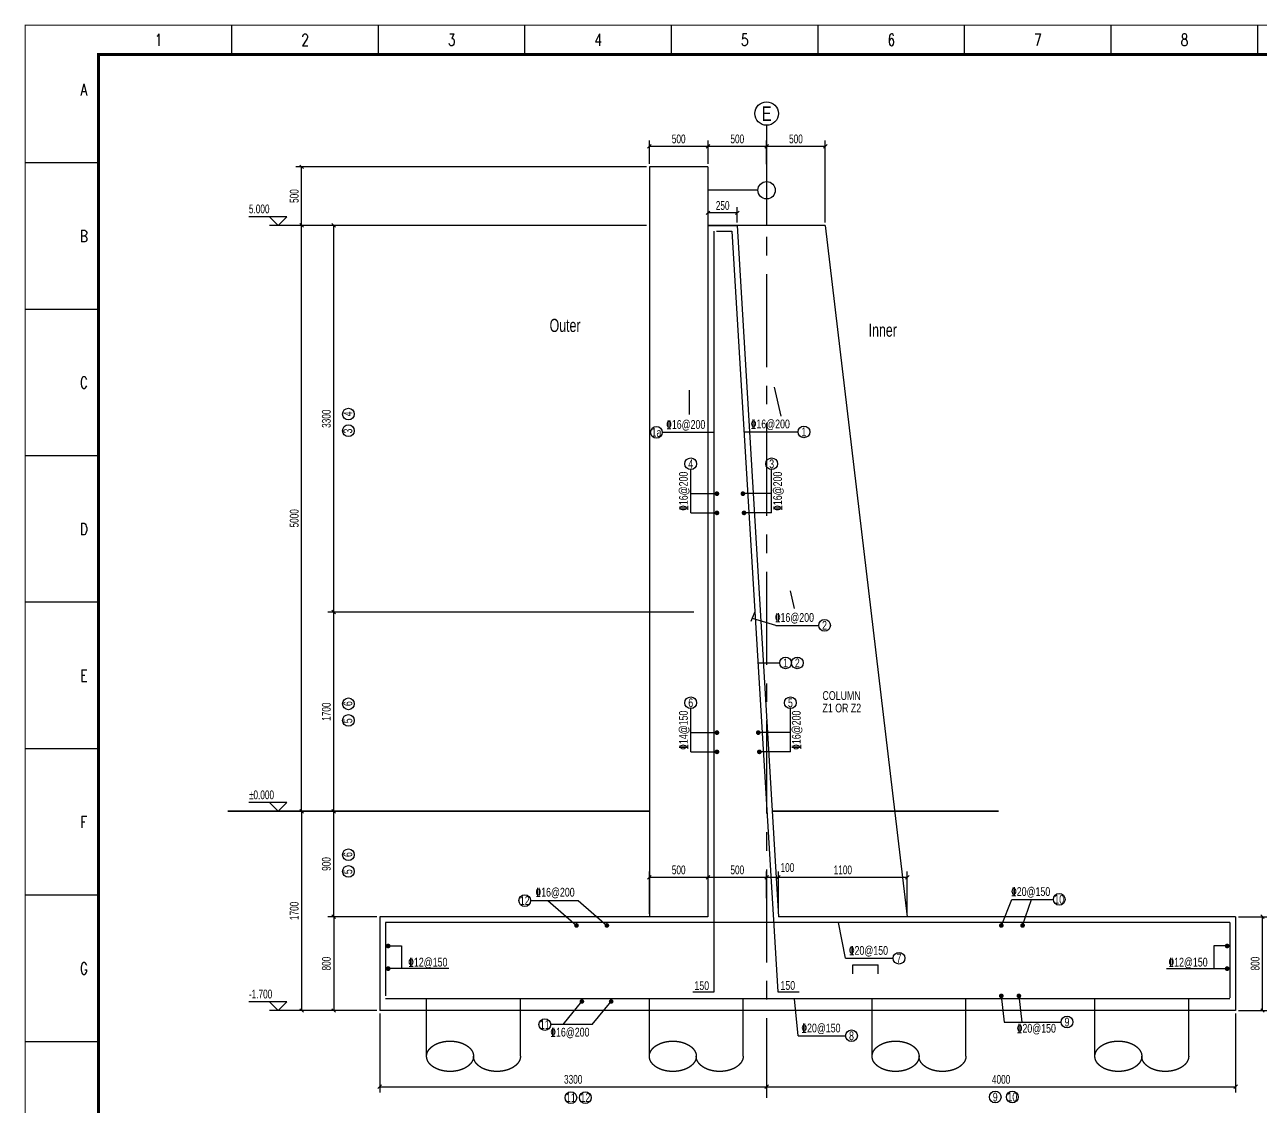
# Model space of a CAD drawing. Header units: millimetres. Extents: x -15901 to 146244, y -607033 to -56344.
# Drawn here: x -12722 to 29432, y -316248 to -279327 of the extents above; entities that cross this region are included whole.
import ezdxf
from ezdxf.enums import TextEntityAlignment as Align

# ---------------------------------------------------------------- set-up
doc = ezdxf.new("R2010")
doc.units = ezdxf.units.MM
doc.header["$LTSCALE"] = 2000
doc.linetypes.add('CENTER', pattern=[50.8, 31.75, -6.35, 6.35, -6.35])
doc.linetypes.add('HIDDEN', pattern=[9.525, 6.35, -3.175])
for name, color, linetype in [('6', 1, 'Continuous'), ('S_01', 3, 'Continuous'), ('S_01_OUTL', 3, 'Continuous'), ('S_02_AXIS', 171, 'CENTER'), ('S_03_HIDD', 4, 'HIDDEN'), ('S_04', 2, 'Continuous'), ('S_04_TEXT', 2, 'Continuous'), ('S_05_DIMS', 7, 'Continuous'), ('S_06_RBAR', 1, 'Continuous'), ('S_07_LSHOW', 6, 'Continuous'), ('TEXT', 3, 'Continuous'), ('TK', 1, 'Continuous')]:
    doc.layers.add(name, color=color, linetype=linetype)
doc.styles.add('FS', font='kstxt.shx', dxfattribs={"width": 0.8, "height": 250, "bigfont": 'kshz.shx'})
doc.styles.add('KS', font='kstxt.shx', dxfattribs={"width": 0.7, "height": 300, "bigfont": 'kshz.shx'})
doc.styles.add('TK-HZ', font='txt.shx', dxfattribs={"width": 0.8, "bigfont": 'hztxt.shx'})
doc.dimstyles.new('KSDIM0.25', dxfattribs={"dimtxt": 300, "dimasz": 120, "dimexe": 200, "dimexo": 100, "dimgap": 100, "dimtad": 1, "dimdec": 0, "dimlfac": 0.25, "dimzin": 14, "dimdsep": 46, "dimtxsty": 'KS', "dimblk": 'ARCHTICK', "dimblk1": 'OBLIQUE', "dimblk2": 'OBLIQUE', "dimsah": 1, "dimcen": -900, "dimclrd": 7, "dimclre": 7, "dimclrt": 2, "dimazin": 3, "dimtfac": 1, "dimtdec": 0, "dimtix": 1, "dimtmove": 2, "dimatfit": 2, "dimfxl": 1, "dimtolj": 1, "dimtzin": 14, "dimlwd": -3, "dimarcsym": 0})

# ---------------------------------------------------------------- blocks, each defined once
blk = doc.blocks.new('_OBLIQUE')
at = {"color": 1}
blk.add_line((-0.5, -0.5), (0.5, 0.5), dxfattribs=at)
blk = doc.blocks.new('*D120')
at = {"layer": 'Defpoints', "color": 0}
for p in [(10590, -283478), (8590, -284177), (10590, -284177)]:
    blk.add_point(p, dxfattribs=at)
at = {"layer": 'S_05_DIMS', "color": 7, "lineweight": -2}
for p, q in [((8590, -284077), (8590, -283278)), ((10590, -284077), (10590, -283278))]:
    blk.add_line(p, q, dxfattribs=at)
at = {"layer": 'S_05_DIMS', "color": 7, "lineweight": -3}
blk.add_line((8590, -283478), (10590, -283478), dxfattribs=at)
at = {"layer": 'S_05_DIMS', "color": 7, "linetype": 'ByBlock', "lineweight": -3, "xscale": 120, "yscale": 120, "zscale": 120, "rotation": 180}
blk.add_blockref('_OBLIQUE', (8590, -283478), dxfattribs=at)
at = {"layer": 'S_05_DIMS', "color": 7, "linetype": 'ByBlock', "lineweight": -3, "xscale": 120, "yscale": 120, "zscale": 120}
blk.add_blockref('_OBLIQUE', (10590, -283478), dxfattribs=at)
at = {"layer": 'S_05_DIMS', "color": 2, "insert": (9590, -283228), "char_height": 300, "attachment_point": 5, "style": 'KS'}
blk.add_mtext('\\A1;500', dxfattribs=at)
blk = doc.blocks.new('_ArchTick')
at = {"color": 0, "linetype": 'ByBlock', "const_width": 0.15}
blk.add_lwpolyline([(-0.5, -0.5), (0.5, 0.5)], dxfattribs=at)
blk = doc.blocks.new('*D121')
at = {"layer": 'Defpoints', "color": 0}
for p in [(12590, -283478), (10590, -284177), (12590, -284184)]:
    blk.add_point(p, dxfattribs=at)
at = {"layer": 'S_05_DIMS', "color": 7, "lineweight": -2}
for p, q in [((10590, -284077), (10590, -283278)), ((12590, -284084), (12590, -283278))]:
    blk.add_line(p, q, dxfattribs=at)
at = {"layer": 'S_05_DIMS', "color": 7, "lineweight": -3}
blk.add_line((10590, -283478), (12590, -283478), dxfattribs=at)
at = {"layer": 'S_05_DIMS', "color": 7, "linetype": 'ByBlock', "lineweight": -3, "xscale": 120, "yscale": 120, "zscale": 120, "rotation": 180}
blk.add_blockref('_OBLIQUE', (10590, -283478), dxfattribs=at)
at = {"layer": 'S_05_DIMS', "color": 7, "linetype": 'ByBlock', "lineweight": -3, "xscale": 120, "yscale": 120, "zscale": 120}
blk.add_blockref('_OBLIQUE', (12590, -283478), dxfattribs=at)
at = {"layer": 'S_05_DIMS', "color": 2, "insert": (11590, -283228), "char_height": 300, "attachment_point": 5, "style": 'KS'}
blk.add_mtext('\\A1;500', dxfattribs=at)
blk = doc.blocks.new('*D122')
at = {"layer": 'Defpoints', "color": 0}
for p in [(14590, -283478), (12590, -284184), (14590, -286177)]:
    blk.add_point(p, dxfattribs=at)
at = {"layer": 'S_05_DIMS', "color": 7, "lineweight": -2}
for p, q in [((12590, -284084), (12590, -283278)), ((14590, -286077), (14590, -283278))]:
    blk.add_line(p, q, dxfattribs=at)
at = {"layer": 'S_05_DIMS', "color": 7, "lineweight": -3}
blk.add_line((12590, -283478), (14590, -283478), dxfattribs=at)
at = {"layer": 'S_05_DIMS', "color": 7, "linetype": 'ByBlock', "lineweight": -3, "xscale": 120, "yscale": 120, "zscale": 120, "rotation": 180}
blk.add_blockref('_OBLIQUE', (12590, -283478), dxfattribs=at)
at = {"layer": 'S_05_DIMS', "color": 7, "linetype": 'ByBlock', "lineweight": -3, "xscale": 120, "yscale": 120, "zscale": 120}
blk.add_blockref('_OBLIQUE', (14590, -283478), dxfattribs=at)
at = {"layer": 'S_05_DIMS', "color": 2, "insert": (13590, -283228), "char_height": 300, "attachment_point": 5, "style": 'KS'}
blk.add_mtext('\\A1;500', dxfattribs=at)
blk = doc.blocks.new('*D123')
at = {"layer": 'Defpoints', "color": 0}
for p in [(-3276, -286177), (8590, -286177), (4409, -306177)]:
    blk.add_point(p, dxfattribs=at)
at = {"layer": 'S_05_DIMS', "color": 7, "lineweight": -2}
for p, q in [((8490, -286177), (-3476, -286177)), ((4309, -306177), (-3476, -306177))]:
    blk.add_line(p, q, dxfattribs=at)
at = {"layer": 'S_05_DIMS', "color": 7, "lineweight": -3}
blk.add_line((-3276, -306177), (-3276, -286177), dxfattribs=at)
at = {"layer": 'S_05_DIMS', "color": 7, "linetype": 'ByBlock', "lineweight": -3, "xscale": 120, "yscale": 120, "zscale": 120}
for p, rotation in [((-3276, -286177), 90), ((-3276, -306177), 270)]:
    blk.add_blockref('_OBLIQUE', p, dxfattribs=dict(at, rotation=rotation))
at = {"layer": 'S_05_DIMS', "color": 2, "insert": (-3526, -296177), "char_height": 300, "attachment_point": 5, "rotation": 90, "style": 'KS'}
blk.add_mtext('\\A1;5000', dxfattribs=at)
blk = doc.blocks.new('*D124')
at = {"layer": 'Defpoints', "color": 0}
for p in [(-3276, -284177), (8590, -284177), (8590, -286177)]:
    blk.add_point(p, dxfattribs=at)
at = {"layer": 'S_05_DIMS', "color": 7, "lineweight": -2}
for p, q in [((8490, -284177), (-3476, -284177)), ((8490, -286177), (-3476, -286177))]:
    blk.add_line(p, q, dxfattribs=at)
at = {"layer": 'S_05_DIMS', "color": 7, "lineweight": -3}
blk.add_line((-3276, -286177), (-3276, -284177), dxfattribs=at)
at = {"layer": 'S_05_DIMS', "color": 7, "linetype": 'ByBlock', "lineweight": -3, "xscale": 120, "yscale": 120, "zscale": 120}
for p, rotation in [((-3276, -284177), 90), ((-3276, -286177), 270)]:
    blk.add_blockref('_OBLIQUE', p, dxfattribs=dict(at, rotation=rotation))
at = {"layer": 'S_05_DIMS', "color": 2, "insert": (-3526, -285177), "char_height": 300, "attachment_point": 5, "rotation": 90, "style": 'KS'}
blk.add_mtext('\\A1;500', dxfattribs=at)
blk = doc.blocks.new('*D125')
at = {"layer": 'Defpoints', "color": 0}
for p in [(4409, -306177), (-3276, -312977), (-610, -312977)]:
    blk.add_point(p, dxfattribs=at)
at = {"layer": 'S_05_DIMS', "color": 7, "lineweight": -2}
for p, q in [((4309, -306177), (-3476, -306177)), ((-710, -312977), (-3476, -312977))]:
    blk.add_line(p, q, dxfattribs=at)
at = {"layer": 'S_05_DIMS', "color": 7, "lineweight": -3}
blk.add_line((-3276, -306177), (-3276, -312977), dxfattribs=at)
at = {"layer": 'S_05_DIMS', "color": 7, "linetype": 'ByBlock', "lineweight": -3, "xscale": 120, "yscale": 120, "zscale": 120}
for p, rotation in [((-3276, -306177), 90), ((-3276, -312977), 270)]:
    blk.add_blockref('_OBLIQUE', p, dxfattribs=dict(at, rotation=rotation))
at = {"layer": 'S_05_DIMS', "color": 2, "insert": (-3526, -309577), "char_height": 300, "attachment_point": 5, "rotation": 90, "style": 'KS'}
blk.add_mtext('\\A1;1700', dxfattribs=at)
blk = doc.blocks.new('*D126')
at = {"layer": 'Defpoints', "color": 0}
for p in [(-610, -312977), (12590, -314805), (12590, -315580)]:
    blk.add_point(p, dxfattribs=at)
at = {"layer": 'S_05_DIMS', "color": 7, "lineweight": -2}
for p, q in [((-610, -313077), (-610, -315780)), ((12590, -314905), (12590, -315780))]:
    blk.add_line(p, q, dxfattribs=at)
at = {"layer": 'S_05_DIMS', "color": 7, "lineweight": -3}
blk.add_line((-610, -315580), (12590, -315580), dxfattribs=at)
at = {"layer": 'S_05_DIMS', "color": 7, "linetype": 'ByBlock', "lineweight": -3, "xscale": 120, "yscale": 120, "zscale": 120, "rotation": 180}
blk.add_blockref('_OBLIQUE', (-610, -315580), dxfattribs=at)
at = {"layer": 'S_05_DIMS', "color": 7, "linetype": 'ByBlock', "lineweight": -3, "xscale": 120, "yscale": 120, "zscale": 120}
blk.add_blockref('_OBLIQUE', (12590, -315580), dxfattribs=at)
at = {"layer": 'S_05_DIMS', "color": 2, "insert": (5990, -315330), "char_height": 300, "attachment_point": 5, "style": 'KS'}
blk.add_mtext('\\A1;3300', dxfattribs=at)
blk = doc.blocks.new('*D127')
at = {"layer": 'Defpoints', "color": 0}
for p in [(28590, -312977), (12590, -314805), (28590, -315580)]:
    blk.add_point(p, dxfattribs=at)
at = {"layer": 'S_05_DIMS', "color": 7, "lineweight": -2}
for p, q in [((28590, -313077), (28590, -315780)), ((12590, -314905), (12590, -315780))]:
    blk.add_line(p, q, dxfattribs=at)
at = {"layer": 'S_05_DIMS', "color": 7, "lineweight": -3}
blk.add_line((12590, -315580), (28590, -315580), dxfattribs=at)
at = {"layer": 'S_05_DIMS', "color": 7, "linetype": 'ByBlock', "lineweight": -3, "xscale": 120, "yscale": 120, "zscale": 120, "rotation": 180}
blk.add_blockref('_OBLIQUE', (12590, -315580), dxfattribs=at)
at = {"layer": 'S_05_DIMS', "color": 7, "linetype": 'ByBlock', "lineweight": -3, "xscale": 120, "yscale": 120, "zscale": 120}
blk.add_blockref('_OBLIQUE', (28590, -315580), dxfattribs=at)
at = {"layer": 'S_05_DIMS', "color": 2, "insert": (20590, -315330), "char_height": 300, "attachment_point": 5, "style": 'KS'}
blk.add_mtext('\\A1;4000', dxfattribs=at)
blk = doc.blocks.new('*D128')
at = {"layer": 'Defpoints', "color": 0}
for p in [(10590, -308430), (8590, -309777), (10590, -309777)]:
    blk.add_point(p, dxfattribs=at)
at = {"layer": 'S_05_DIMS', "color": 7, "lineweight": -2}
for p, q in [((8590, -309677), (8590, -308230)), ((10590, -309677), (10590, -308230))]:
    blk.add_line(p, q, dxfattribs=at)
at = {"layer": 'S_05_DIMS', "color": 7, "lineweight": -3}
blk.add_line((8590, -308430), (10590, -308430), dxfattribs=at)
at = {"layer": 'S_05_DIMS', "color": 7, "linetype": 'ByBlock', "lineweight": -3, "xscale": 120, "yscale": 120, "zscale": 120, "rotation": 180}
blk.add_blockref('_OBLIQUE', (8590, -308430), dxfattribs=at)
at = {"layer": 'S_05_DIMS', "color": 7, "linetype": 'ByBlock', "lineweight": -3, "xscale": 120, "yscale": 120, "zscale": 120}
blk.add_blockref('_OBLIQUE', (10590, -308430), dxfattribs=at)
at = {"layer": 'S_05_DIMS', "color": 2, "insert": (9590, -308180), "char_height": 300, "attachment_point": 5, "style": 'KS'}
blk.add_mtext('\\A1;500', dxfattribs=at)
blk = doc.blocks.new('*D129')
at = {"layer": 'Defpoints', "color": 0}
for p in [(12590, -308430), (12590, -309247), (10590, -309777)]:
    blk.add_point(p, dxfattribs=at)
at = {"layer": 'S_05_DIMS', "color": 7, "lineweight": -2}
for p, q in [((10590, -309677), (10590, -308230)), ((12590, -309147), (12590, -308230))]:
    blk.add_line(p, q, dxfattribs=at)
at = {"layer": 'S_05_DIMS', "color": 7, "lineweight": -3}
blk.add_line((10590, -308430), (12590, -308430), dxfattribs=at)
at = {"layer": 'S_05_DIMS', "color": 7, "linetype": 'ByBlock', "lineweight": -3, "xscale": 120, "yscale": 120, "zscale": 120, "rotation": 180}
blk.add_blockref('_OBLIQUE', (10590, -308430), dxfattribs=at)
at = {"layer": 'S_05_DIMS', "color": 7, "linetype": 'ByBlock', "lineweight": -3, "xscale": 120, "yscale": 120, "zscale": 120}
blk.add_blockref('_OBLIQUE', (12590, -308430), dxfattribs=at)
at = {"layer": 'S_05_DIMS', "color": 2, "insert": (11590, -308180), "char_height": 300, "attachment_point": 5, "style": 'KS'}
blk.add_mtext('\\A1;500', dxfattribs=at)
blk = doc.blocks.new('*D130')
at = {"layer": 'Defpoints', "color": 0}
for p in [(17390, -308430), (12990, -309777), (17390, -309777)]:
    blk.add_point(p, dxfattribs=at)
at = {"layer": 'S_05_DIMS', "color": 7, "lineweight": -2}
for p, q in [((12990, -309677), (12990, -308230)), ((17390, -309677), (17390, -308230))]:
    blk.add_line(p, q, dxfattribs=at)
at = {"layer": 'S_05_DIMS', "color": 7, "lineweight": -3}
blk.add_line((12990, -308430), (17390, -308430), dxfattribs=at)
at = {"layer": 'S_05_DIMS', "color": 7, "linetype": 'ByBlock', "lineweight": -3, "xscale": 120, "yscale": 120, "zscale": 120, "rotation": 180}
blk.add_blockref('_OBLIQUE', (12990, -308430), dxfattribs=at)
at = {"layer": 'S_05_DIMS', "color": 7, "linetype": 'ByBlock', "lineweight": -3, "xscale": 120, "yscale": 120, "zscale": 120}
blk.add_blockref('_OBLIQUE', (17390, -308430), dxfattribs=at)
at = {"layer": 'S_05_DIMS', "color": 2, "insert": (15190, -308180), "char_height": 300, "attachment_point": 5, "style": 'KS'}
blk.add_mtext('\\A1;1100', dxfattribs=at)
blk = doc.blocks.new('*D131')
at = {"layer": 'Defpoints', "color": 0}
for p in [(28590, -309777), (29508, -309777), (28590, -312977)]:
    blk.add_point(p, dxfattribs=at)
at = {"layer": 'S_05_DIMS', "color": 7, "lineweight": -2}
for p, q in [((28690, -309777), (29708, -309777)), ((28690, -312977), (29708, -312977))]:
    blk.add_line(p, q, dxfattribs=at)
at = {"layer": 'S_05_DIMS', "color": 7, "lineweight": -3}
blk.add_line((29508, -312977), (29508, -309777), dxfattribs=at)
at = {"layer": 'S_05_DIMS', "color": 7, "linetype": 'ByBlock', "lineweight": -3, "xscale": 120, "yscale": 120, "zscale": 120}
for p, rotation in [((29508, -309777), 90), ((29508, -312977), 270)]:
    blk.add_blockref('_OBLIQUE', p, dxfattribs=dict(at, rotation=rotation))
at = {"layer": 'S_05_DIMS', "color": 2, "insert": (29258, -311377), "char_height": 300, "attachment_point": 5, "rotation": 90, "style": 'KS'}
blk.add_mtext('\\A1;800', dxfattribs=at)
blk = doc.blocks.new('Dot')
at = {"layer": '6', "const_width": 0.4}
blk.add_lwpolyline([(-0.2, 0, 1), (0.2, 0, 1)], format="xyb", close=True, dxfattribs=at)
blk = doc.blocks.new('*D132')
at = {"layer": 'Defpoints', "color": 0}
for p in [(-2180, -306177), (-765, -306177), (-610, -309777)]:
    blk.add_point(p, dxfattribs=at)
at = {"layer": 'S_05_DIMS', "color": 7, "lineweight": -2}
for p, q in [((-865, -306177), (-2380, -306177)), ((-710, -309777), (-2380, -309777))]:
    blk.add_line(p, q, dxfattribs=at)
at = {"layer": 'S_05_DIMS', "color": 7, "lineweight": -3}
blk.add_line((-2180, -309777), (-2180, -306177), dxfattribs=at)
at = {"layer": 'S_05_DIMS', "color": 7, "linetype": 'ByBlock', "lineweight": -3, "xscale": 120, "yscale": 120, "zscale": 120}
for p, rotation in [((-2180, -306177), 90), ((-2180, -309777), 270)]:
    blk.add_blockref('_OBLIQUE', p, dxfattribs=dict(at, rotation=rotation))
at = {"layer": 'S_05_DIMS', "color": 2, "insert": (-2430, -307977), "char_height": 300, "attachment_point": 5, "rotation": 90, "style": 'KS'}
blk.add_mtext('\\A1;900', dxfattribs=at)
blk = doc.blocks.new('*D133')
at = {"layer": 'Defpoints', "color": 0}
for p in [(-2180, -299377), (10212, -299377), (-765, -306177)]:
    blk.add_point(p, dxfattribs=at)
at = {"layer": 'S_05_DIMS', "color": 7, "lineweight": -2}
for p, q in [((10112, -299377), (-2380, -299377)), ((-865, -306177), (-2380, -306177))]:
    blk.add_line(p, q, dxfattribs=at)
at = {"layer": 'S_05_DIMS', "color": 7, "lineweight": -3}
blk.add_line((-2180, -306177), (-2180, -299377), dxfattribs=at)
at = {"layer": 'S_05_DIMS', "color": 7, "linetype": 'ByBlock', "lineweight": -3, "xscale": 120, "yscale": 120, "zscale": 120}
for p, rotation in [((-2180, -299377), 90), ((-2180, -306177), 270)]:
    blk.add_blockref('_OBLIQUE', p, dxfattribs=dict(at, rotation=rotation))
at = {"layer": 'S_05_DIMS', "color": 2, "insert": (-2430, -302777), "char_height": 300, "attachment_point": 5, "rotation": 90, "style": 'KS'}
blk.add_mtext('\\A1;1700', dxfattribs=at)
blk = doc.blocks.new('*D143')
at = {"layer": 'Defpoints', "color": 0}
for p in [(-2180, -286177), (3109, -286177), (10212, -299377)]:
    blk.add_point(p, dxfattribs=at)
at = {"layer": 'S_05_DIMS', "color": 7, "lineweight": -2}
for p, q in [((3009, -286177), (-2380, -286177)), ((10112, -299377), (-2380, -299377))]:
    blk.add_line(p, q, dxfattribs=at)
at = {"layer": 'S_05_DIMS', "color": 7, "lineweight": -3}
blk.add_line((-2180, -299377), (-2180, -286177), dxfattribs=at)
at = {"layer": 'S_05_DIMS', "color": 7, "linetype": 'ByBlock', "lineweight": -3, "xscale": 120, "yscale": 120, "zscale": 120}
for p, rotation in [((-2180, -286177), 90), ((-2180, -299377), 270)]:
    blk.add_blockref('_OBLIQUE', p, dxfattribs=dict(at, rotation=rotation))
at = {"layer": 'S_05_DIMS', "color": 2, "insert": (-2430, -292777), "char_height": 300, "attachment_point": 5, "rotation": 90, "style": 'KS'}
blk.add_mtext('\\A1;3300', dxfattribs=at)
blk = doc.blocks.new('*D150')
at = {"layer": 'Defpoints', "color": 0}
for p in [(10590, -285751), (10590, -286177), (11590, -286177)]:
    blk.add_point(p, dxfattribs=at)
at = {"layer": 'S_05_DIMS', "color": 7, "lineweight": -2}
for p, q in [((10590, -286077), (10590, -285551)), ((11590, -286077), (11590, -285551))]:
    blk.add_line(p, q, dxfattribs=at)
at = {"layer": 'S_05_DIMS', "color": 7, "lineweight": -3}
blk.add_line((11590, -285751), (10590, -285751), dxfattribs=at)
at = {"layer": 'S_05_DIMS', "color": 7, "linetype": 'ByBlock', "lineweight": -3, "xscale": 120, "yscale": 120, "zscale": 120, "rotation": 180}
blk.add_blockref('_OBLIQUE', (10590, -285751), dxfattribs=at)
at = {"layer": 'S_05_DIMS', "color": 7, "linetype": 'ByBlock', "lineweight": -3, "xscale": 120, "yscale": 120, "zscale": 120}
blk.add_blockref('_OBLIQUE', (11590, -285751), dxfattribs=at)
at = {"layer": 'S_05_DIMS', "color": 2, "insert": (11090, -285501), "char_height": 300, "attachment_point": 5, "style": 'KS'}
blk.add_mtext('\\A1;250', dxfattribs=at)
blk = doc.blocks.new('*D251')
at = {"layer": 'Defpoints', "color": 0}
for p in [(-610, -309777), (-2180, -312977), (-1269, -312977)]:
    blk.add_point(p, dxfattribs=at)
at = {"layer": 'S_05_DIMS', "color": 7, "lineweight": -2}
for p, q in [((-710, -309777), (-2380, -309777)), ((-1369, -312977), (-2380, -312977))]:
    blk.add_line(p, q, dxfattribs=at)
at = {"layer": 'S_05_DIMS', "color": 7, "lineweight": -3}
blk.add_line((-2180, -309777), (-2180, -312977), dxfattribs=at)
at = {"layer": 'S_05_DIMS', "color": 7, "linetype": 'ByBlock', "lineweight": -3, "xscale": 120, "yscale": 120, "zscale": 120}
for p, rotation in [((-2180, -309777), 90), ((-2180, -312977), 270)]:
    blk.add_blockref('_OBLIQUE', p, dxfattribs=dict(at, rotation=rotation))
at = {"layer": 'S_05_DIMS', "color": 2, "insert": (-2430, -311377), "char_height": 300, "attachment_point": 5, "rotation": 90, "style": 'KS'}
blk.add_mtext('\\A1;800', dxfattribs=at)
blk = doc.blocks.new('*D253')
at = {"layer": 'Defpoints', "color": 0}
for p in [(12990, -308430), (12590, -309247), (12990, -309777)]:
    blk.add_point(p, dxfattribs=at)
at = {"layer": 'S_05_DIMS', "color": 7, "lineweight": -2}
for p, q in [((12590, -309147), (12590, -308230)), ((12990, -309677), (12990, -308230))]:
    blk.add_line(p, q, dxfattribs=at)
at = {"layer": 'S_05_DIMS', "color": 7, "lineweight": -3}
blk.add_line((12590, -308430), (12990, -308430), dxfattribs=at)
at = {"layer": 'S_05_DIMS', "color": 7, "linetype": 'ByBlock', "lineweight": -3, "xscale": 120, "yscale": 120, "zscale": 120, "rotation": 180}
blk.add_blockref('_OBLIQUE', (12590, -308430), dxfattribs=at)
at = {"layer": 'S_05_DIMS', "color": 7, "linetype": 'ByBlock', "lineweight": -3, "xscale": 120, "yscale": 120, "zscale": 120}
blk.add_blockref('_OBLIQUE', (12990, -308430), dxfattribs=at)
at = {"layer": 'S_05_DIMS', "color": 2, "insert": (13300, -308100), "char_height": 300, "attachment_point": 5, "style": 'KS'}
blk.add_mtext('\\A1;100', dxfattribs=at)
blk = doc.blocks.new('A1-1')
at = {"layer": 'TK', "color": 7}
for p, q in [((7050, 58400), (7050, 59400)), ((12050, 58400), (12050, 59400)), ((17050, 58400), (17050, 59400)), ((22050, 58400), (22050, 59400)), ((27050, 58400), (27050, 59400)), ((32050, 58400), (32050, 59400)), ((37050, 58400), (37050, 59400)), ((42050, 58400), (42050, 59400)), ((2500, 54700), (0, 54700)), ((2500, 49700), (0, 49700)), ((2500, 44700), (0, 44700)), ((2500, 39700), (0, 39700)), ((2500, 34700), (0, 34700)), ((2500, 29700), (0, 29700)), ((2500, 24700), (0, 24700))]:
    blk.add_line(p, q, dxfattribs=at)
for points, const_width in [([(0, 0), (84100, 0), (84100, 59400), (0, 59400)], 35), ([(2500, 1000), (83100, 1000), (83100, 58400), (2500, 58400)], 100)]:
    blk.add_lwpolyline(points, close=True, dxfattribs=dict(at, const_width=const_width))
at = {"layer": 'TK', "color": 7, "style": 'TK-HZ', "width": 0.75}
for s, p in [('1', (4550, 58900)), ('2', (9550, 58900)), ('3', (14550, 58900)), ('4', (19550, 58900)), ('5', (24550, 58900)), ('6', (29550, 58900)), ('7', (34550, 58900)), ('8', (39550, 58900)), ('A', (2000, 57200)), ('B', (2000, 52200)), ('C', (2000, 47200)), ('D', (2000, 42200)), ('E', (2000, 37200)), ('F', (2000, 32200)), ('G', (2000, 27200))]:
    blk.add_text(s, height=400, dxfattribs=at).set_placement(p, align=Align.MIDDLE_CENTER)

msp = doc.modelspace()

# ---------------------------------------------------------------- linework, layer by layer
at = {"const_width": 60}
for points in [[(8589.567, -306177.387), (-5792.56, -306177.387)], [(12776.007, -306177.387), (20500.963, -306177.387)]]:
    msp.add_lwpolyline(points, dxfattribs=at)
at = {"layer": 'S_01'}
msp.add_circle((12589.567, -282360.065), 400, dxfattribs=at)
at = {"layer": 'S_01_OUTL'}
for p, q in [((10589.567, -284177.387), (8589.567, -284177.387)), ((8589.567, -284177.387), (8589.567, -309777.387)), ((10589.567, -284177.387), (10589.567, -286177.387)), ((10589.567, -286177.387), (10589.567, -309777.387)), ((10589.567, -286177.387), (11589.567, -286177.387)), ((14589.567, -286177.387), (10589.567, -286177.387)), ((11589.567, -286177.387), (12989.567, -309777.387)), ((14589.567, -286177.387), (17389.567, -309777.387)), ((-610.433, -309777.387), (-610.433, -312977.387)), ((10589.567, -309777.387), (-610.433, -309777.387)), ((28589.567, -309777.387), (12989.567, -309777.387)), ((28589.567, -309777.387), (28589.567, -312977.387)), ((28589.567, -312977.387), (-610.433, -312977.387))]:
    msp.add_line(p, q, dxfattribs=at)
at = {"layer": 'S_02_AXIS', "ltscale": 0.05}
msp.add_line((12589.567, -282760.065), (12589.567, -315961.158), dxfattribs=at)
at = {"layer": 'S_03_HIDD'}
for p, q in [((989.567, -314540.717), (989.567, -312577.387)), ((4189.567, -312577.387), (989.567, -312577.387)), ((4189.567, -314540.717), (4189.567, -312577.387)), ((8589.567, -314540.717), (8589.567, -312577.387)), ((11789.567, -312577.387), (8589.567, -312577.387)), ((11789.567, -314540.717), (11789.567, -312577.387)), ((16189.567, -314540.717), (16189.567, -312577.387)), ((19389.567, -312577.387), (16189.567, -312577.387)), ((19389.567, -314540.717), (19389.567, -312577.387)), ((23789.567, -314540.717), (23789.567, -312577.387)), ((26989.567, -312577.387), (23789.567, -312577.387)), ((26989.567, -314540.717), (26989.567, -312577.387))]:
    msp.add_line(p, q, dxfattribs=at)
for centre in [(1789.567, -314540.717), (9389.567, -314540.717), (16989.567, -314540.717), (24589.567, -314540.717)]:
    msp.add_ellipse(centre, major_axis=(-800, 0), ratio=0.647889384, dxfattribs=at)
at = {"layer": 'S_03_HIDD', "extrusion": (0, 0, -1)}
for centre in [(3389.567, -314540.717), (10989.567, -314540.717), (18589.567, -314540.717), (26189.567, -314540.717)]:
    msp.add_ellipse(centre, major_axis=(800, 0), ratio=0.647889384, start_param=0, end_param=3.141592654, dxfattribs=at)
at = {"layer": 'S_04'}
for p, q in [((10789.567, -293243.399), (9030.204, -293243.399)), ((11814.969, -293225.863), (13662.756, -293225.863)), ((10000.307, -295989.409), (10000.307, -294516.106)), ((12761.796, -295989.409), (12761.796, -294516.106)), ((10000.307, -295333.912), (10898.376, -295333.912)), ((12761.796, -295333.912), (11777.693, -295333.912)), ((10000.307, -295989.409), (10898.376, -295989.409)), ((12761.796, -295989.409), (11815.427, -295989.409)), ((12898.714, -299830.966), (12103.399, -299592.27)), ((12898.714, -299830.966), (14365.346, -299830.966)), ((12291.145, -301112.917), (13036.981, -301112.917)), ((10000.307, -304146.31), (10000.307, -302673.007)), ((13400.853, -304146.31), (13400.853, -302673.007)), ((10000.307, -303490.814), (10898.376, -303490.814)), ((13400.853, -303490.814), (12301.176, -303490.814)), ((10000.307, -304146.31), (10898.376, -304146.31)), ((13400.853, -304146.31), (12338.91, -304146.31)), ((4538.096, -309226.564), (6157.939, -309226.564)), ((5121.813, -309226.564), (6102.947, -310075.089)), ((6157.939, -309226.564), (7139.073, -310075.089)), ((20597.83, -310073.351), (20960.411, -309183.431)), ((20960.411, -309183.431), (22372.7, -309183.431)), ((21324.122, -310073.351), (21629.821, -309183.431)), ((15283.477, -311192.479), (15040.668, -309977.387)), ((-321.965, -310775.144), (129.818, -310775.144)), ((129.818, -310775.144), (129.818, -311547.94)), ((28301.099, -310775.144), (27849.315, -310775.144)), ((27849.315, -310775.144), (27849.315, -311547.94)), ((15283.477, -311192.479), (16906.348, -311192.479)), ((1747.818, -311547.94), (-321.965, -311547.94)), ((26231.316, -311547.94), (28301.099, -311547.94)), ((5643.369, -313458.26), (6285.901, -312670.096)), ((6643.369, -313458.26), (7285.901, -312670.096)), ((13662.387, -313840.283), (13540.401, -312577.387)), ((20596.605, -312479.684), (20694.731, -313371.342)), ((21196.605, -312479.684), (21294.731, -313371.342)), ((6643.369, -313458.26), (5222.717, -313458.26)), ((20694.731, -313371.342), (22638.05, -313371.342)), ((13662.387, -313840.283), (15285.258, -313840.283))]:
    msp.add_line(p, q, dxfattribs=at)
at = {"layer": 'S_04', "color": 2}
for centre in [(-1678.113, -292619.069), (-1678.113, -293186.716), (8830.204, -293243.399), (13862.756, -293225.863), (10000.307, -294316.106), (12761.796, -294316.106), (14565.346, -299830.966), (13236.981, -301112.917), (13636.981, -301112.917), (-1678.113, -302509.723), (10000.307, -302473.007), (13400.853, -302473.007), (-1678.113, -303077.371), (-1678.113, -307661.968), (-1678.113, -308229.615), (22572.7, -309183.431), (4338.096, -309226.564), (17106.348, -311192.479), (22838.05, -313371.342), (5022.717, -313458.26), (15485.258, -313840.283), (20389.15, -315931.494), (20972.361, -315931.494), (5912.725, -315951.696), (6405.771, -315951.696)]:
    msp.add_circle(centre, 200, dxfattribs=at)
at = {"layer": 'S_04_TEXT'}
for points in [[(-4373.174, -285880.402), (-4076.19, -286177.387), (-3779.205, -285880.402), (-5073.174, -285880.402)], [(-3276.19, -286177.387), (-4376.19, -286177.387)], [(-4373.174, -305880.402), (-4076.19, -306177.387), (-3779.205, -305880.402), (-5073.174, -305880.402)], [(-3276.19, -306177.387), (-4376.19, -306177.387)], [(-4373.174, -312680.402), (-4076.19, -312977.387), (-3779.205, -312680.402), (-5073.174, -312680.402)], [(-3276.19, -312977.387), (-4376.19, -312977.387)]]:
    msp.add_lwpolyline(points, dxfattribs=at)
at = {"layer": 'S_06_RBAR'}
for p, q in [((10789.567, -286377.387), (10789.567, -312351.076)), ((10874.697, -286377.387), (11401.496, -286377.387)), ((11401.496, -286377.387), (12969.174, -312343.315)), ((12850.026, -291703.633), (13070.824, -292690.327)), ((9943.167, -291803.268), (9943.167, -292638.164)), ((13388.507, -298649.243), (13533.406, -299256.44)), ((12064.922, -299691.929), (12186.364, -299377.387)), ((-410.433, -309977.387), (-410.433, -312477.387)), ((28389.567, -309977.387), (-410.433, -309977.387)), ((28389.567, -309977.387), (28389.567, -312546.508)), ((15527.337, -311727.494), (15527.337, -311421.235)), ((15527.337, -311421.235), (16395.597, -311421.235)), ((16395.597, -311727.494), (16395.597, -311421.235)), ((10789.567, -312351.076), (10074.454, -312351.076)), ((12969.174, -312343.315), (13696.362, -312343.315)), ((28389.567, -312577.387), (-410.433, -312577.387))]:
    msp.add_line(p, q, dxfattribs=at)
at = {"layer": 'S_07_LSHOW'}
for p, q in [((12292.989, -284977.387), (10589.567, -284977.387)), ((12589.567, -285273.964), (12589.567, -286177.387))]:
    msp.add_line(p, q, dxfattribs=at)
msp.add_circle((12589.567, -284977.387), 296.577, dxfattribs=at)

# ---------------------------------------------------------------- block references
at = {"layer": 'S_04', "yscale": 200, "rotation": 180}
for p, xscale in [((10894.496, -295335.973), -200), ((11781.573, -295335.973), 200), ((10894.496, -295991.469), -200), ((11819.307, -295991.469), 200), ((10894.496, -303492.874), -200), ((12305.056, -303492.874), 200), ((10894.496, -304148.371), -200), ((12342.79, -304148.371), 200), ((6102.947, -310075.089), -200), ((7139.073, -310075.089), -200), ((6285.901, -312670.096), -200), ((7285.901, -312670.096), -200)]:
    msp.add_blockref('Dot', p, dxfattribs=dict(at, xscale=xscale))
at = {"layer": 'S_04', "yscale": 200}
for p, xscale in [((20596.605, -310075.089), 200), ((21322.898, -310075.089), 200), ((-321.965, -310775.144), -200), ((28301.099, -310775.144), 200), ((-321.965, -311547.94), -200), ((28301.099, -311547.94), 200), ((20596.605, -312479.684), 200), ((21196.605, -312479.684), 200)]:
    msp.add_blockref('Dot', p, dxfattribs=dict(at, xscale=xscale))
at = {"layer": 'TK', "color": 7}
msp.add_blockref('A1-1', (-12704.988, -338744.462), dxfattribs=at)

# ---------------------------------------------------------------- texts
at = {"layer": 'S_04', "style": 'KS', "width": 0.75}
msp.add_text('E', height=500, dxfattribs=at).set_placement((12589.567, -282360.065), align=Align.MIDDLE)
at = {"layer": 'S_04', "style": 'FS', "width": 0.75}
for s, p in [('4', (-1545.847, -292695.393)), ('3', (-1545.847, -293281.389)), ('%%13216@200', (9900.39, -295919.815)), ('%%13216@200', (13113.713, -295919.815)), ('6', (-1545.847, -302586.047)), ('5', (-1545.847, -303172.043)), ('%%13214@150', (9900.39, -304076.717)), ('%%13216@200', (13752.77, -304076.717)), ('6', (-1545.847, -307738.291)), ('5', (-1545.847, -308324.288))]:
    msp.add_text(s, height=300, rotation=90, dxfattribs=at).set_placement(p)
at = {"layer": 'S_04', "width": 0.75}
for s, style, p in [('%%13216@200', 'FS', (9163.148, -293123.893)), ('%%13216@200', 'FS', (12047.999, -293106.357)), ('%%13216@200', 'FS', (12870.965, -299711.459)), ('COLUMN', 'FS', (14494.412, -302377.508)), ('Z1 OR Z2', 'FS', (14494.412, -302802.383)), ('%%13216@200', 'KS', (4705.067, -309090.064)), ('%%13220@150', 'KS', (20930.855, -309068.418)), ('%%13220@150', 'KS', (15396.951, -311077.466)), ('%%13212@150', 'KS', (364.295, -311477.118)), ('%%13212@150', 'KS', (26300.838, -311477.118)), ('150', 'KS', (10126.032, -312280.255)), ('150', 'KS', (13060.534, -312272.494)), ('%%13216@200', 'KS', (5210.707, -313866.608)), ('%%13220@150', 'KS', (13775.861, -313725.27)), ('%%13220@150', 'KS', (21124.611, -313735.607))]:
    msp.add_text(s, height=300, dxfattribs=dict(at, style=style)).set_placement(p)
at = {"layer": 'S_04', "color": 2, "style": 'FS', "width": 0.75}
for s, p in [('1a', (8830.204, -293243.399)), ('1', (13862.756, -293225.863)), ('4', (10000.307, -294316.106)), ('3', (12761.796, -294316.106)), ('2', (14565.346, -299830.966)), ('1', (13236.981, -301112.917)), ('2', (13636.981, -301112.917)), ('6', (10000.307, -302473.007)), ('5', (13400.853, -302473.007)), ('12', (4338.096, -309226.564)), ('10', (22572.7, -309183.431)), ('7', (17106.348, -311192.479)), ('11', (5022.717, -313458.26)), ('9', (22838.05, -313371.342)), ('8', (15485.258, -313840.283)), ('11', (5912.725, -315951.696)), ('12', (6405.771, -315951.696)), ('9', (20389.15, -315931.494)), ('10', (20972.361, -315931.494))]:
    msp.add_text(s, height=300, dxfattribs=at).set_placement(p, align=Align.MIDDLE_CENTER)
at = {"layer": 'S_04_TEXT', "style": 'KS', "width": 0.7}
for s, p in [('5.000', (-5073.174, -285765.402)), ('%%P0.000', (-5073.174, -305765.402)), ('-1.700', (-5073.174, -312565.402))]:
    msp.add_text(s, height=300, dxfattribs=at).set_placement(p)
at = {"layer": 'TEXT', "style": 'KS', "width": 0.7}
for s, p in [('Outer', (5186.837, -289816.182)), ('Inner', (16072.063, -289977.285))]:
    msp.add_text(s, height=450, dxfattribs=at).set_placement(p)

# ---------------------------------------------------------------- dimensions: what is measured, and where the dimension line sits
at = {"layer": 'S_05_DIMS'}
for base, p1, p2, override, picture, middle in [((10589.567, -283478.452), (8589.567, -284177.387), (10589.567, -284177.387), {"dimlfac": 0.25}, '*D120', (9589.567, -283228.452)), ((12589.567, -283478.452), (10589.567, -284177.387), (12589.567, -284183.628), {"dimlfac": 0.25}, '*D121', (11589.567, -283228.452)), ((14589.567, -283478.452), (12589.567, -284183.628), (14589.567, -286177.387), {"dimlfac": 0.25}, '*D122', (13589.567, -283228.452)), ((10589.567, -285751.23), (11589.567, -286177.387), (10589.567, -286177.387), {"dimtxsty": 'KS'}, '*D150', (11089.567, -285501.23)), ((10589.567, -308429.506), (8589.567, -309777.387), (10589.567, -309777.387), {"dimlfac": 0.25}, '*D128', (9589.567, -308179.506)), ((12589.567, -308429.506), (10589.567, -309777.387), (12589.567, -309246.53), {"dimlfac": 0.25}, '*D129', (11589.567, -308179.506)), ((17389.567, -308429.506), (12989.567, -309777.387), (17389.567, -309777.387), {"dimlfac": 0.25}, '*D130', (15189.567, -308179.506)), ((12589.567, -315580.104), (-610.433, -312977.387), (12589.567, -314804.675), {"dimlfac": 0.25}, '*D126', (5989.567, -315330.104)), ((28589.567, -315580.104), (12589.567, -314804.675), (28589.567, -312977.387), {"dimlfac": 0.25}, '*D127', (20589.567, -315330.104))]:
    dim = msp.add_linear_dim(base=base, p1=p1, p2=p2, dimstyle='KSDIM0.25', override=override, dxfattribs=at)
    dim.commit()
    dim.dimension.update_dxf_attribs({"geometry": picture, "text_midpoint": middle})
for base, p1, p2, override, picture, middle in [((-3276.19, -284177.387), (8589.567, -286177.387), (8589.567, -284177.387), {"dimlfac": 0.25}, '*D124', (-3526.19, -285177.387)), ((-3276.19, -286177.387), (4409.354, -306177.387), (8589.567, -286177.387), {"dimlfac": 0.25}, '*D123', (-3526.19, -296177.387)), ((-2180.283, -286177.387), (10212.299, -299377.387), (3109.374, -286177.387), {"dimlfac": 0.25}, '*D143', (-2430.283, -292777.387)), ((-2180.283, -299377.387), (-764.971, -306177.387), (10212.299, -299377.387), {"dimlfac": 0.25}, '*D133', (-2430.283, -302777.387)), ((-3276.19, -312977.387), (4409.354, -306177.387), (-610.433, -312977.387), {"dimlfac": 0.25}, '*D125', (-3526.19, -309577.387)), ((-2180.283, -306177.387), (-610.433, -309777.387), (-764.971, -306177.387), {"dimlfac": 0.25}, '*D132', (-2430.283, -307977.387)), ((-2180.283, -312977.387), (-610.433, -309777.387), (-1268.779, -312977.387), {"dimtxsty": 'KS'}, '*D251', (-2430.283, -311377.387)), ((29508.197, -309777.387), (28589.567, -312977.387), (28589.567, -309777.387), {"dimlfac": 0.25}, '*D131', (29258.197, -311377.387))]:
    dim = msp.add_linear_dim(base=base, p1=p1, p2=p2, angle=90, dimstyle='KSDIM0.25', override=override, dxfattribs=at)
    dim.commit()
    dim.dimension.update_dxf_attribs({"geometry": picture, "text_midpoint": middle})
dim = msp.add_linear_dim(base=(12989.567, -308429.506), p1=(12589.567, -309246.53), p2=(12989.567, -309777.387), dimstyle='KSDIM0.25', override={"dimlfac": 0.25}, dxfattribs=at)
dim.commit()
dim.dimension.update_dxf_attribs({"geometry": '*D253', "text_midpoint": (13299.823, -308099.795), "dimtype": 160})

doc.saveas('drawing.dxf')
